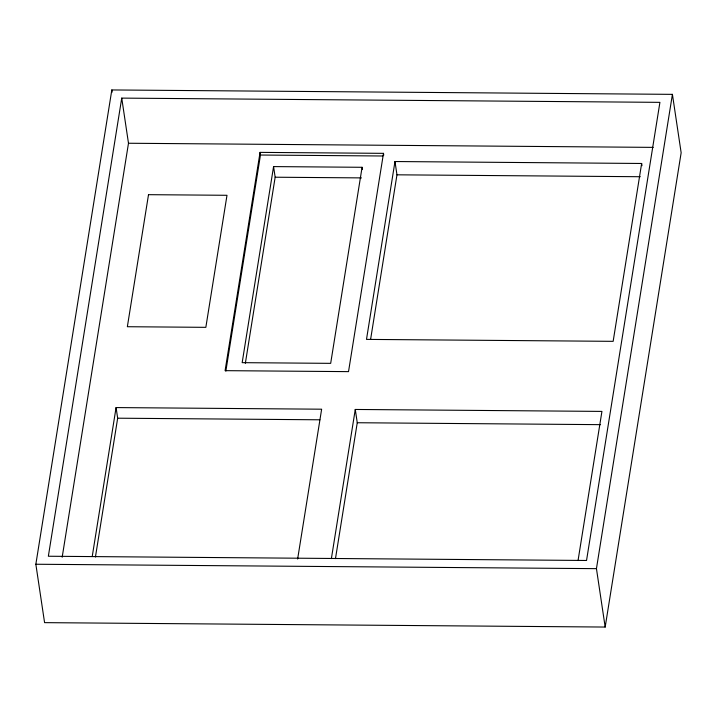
<?xml version="1.0" encoding="UTF-8"?>
<svg xmlns="http://www.w3.org/2000/svg" width="717" height="717" viewBox="0 0 717 717"><rect width="100%" height="100%" fill="white"/><g stroke="black" fill="none" stroke-linecap="round" stroke-linejoin="round"><path stroke-width="1.08" d="M35.85 564.243L111.825 89.948L672.421 94.357L681.15 152.757L605.175 627.052L44.579 622.643L35.85 564.243L596.445 568.653L605.175 627.052M121.738 98.112L48.353 556.24L586.533 560.479L659.918 102.352L121.738 98.112L128.486 143.248L62.173 557.217M92.26 556.302L116.082 407.579L321.637 409.201L297.636 559.027M95.433 557.01L117.669 418.199L116.082 407.579M260.065 152.38L225.093 370.662L348.525 371.63L383.487 153.348L260.065 152.38L260.459 155.033L225.846 371.11M273.571 166.595L242.167 362.659L330.68 363.349L362.085 167.294L273.571 166.595L275.158 177.216L245.339 363.358M331.379 558.597L355.273 409.461L601.93 411.406L578.045 560.542M394.977 161.531L366.495 339.392L613.152 341.337L641.643 163.476L394.977 161.531L396.967 174.814L370.599 339.41M335.484 558.615L357.254 422.734L355.273 409.461M596.445 568.653L672.421 94.357M128.486 143.248L653.232 147.379M260.459 155.033L382.77 155.992M396.967 174.814L640.281 176.723M275.158 177.216L361.467 177.897M117.669 418.199L319.872 419.795M357.254 422.734L600.568 424.652M641.643 163.476L641.975 165.69M383.487 153.348L383.747 155.123M362.085 167.294L362.408 169.418M111.825 89.948L112.148 92.143M148.509 194.674L127.357 326.719L205.842 327.337L226.993 195.293L148.509 194.674"/></g></svg>
